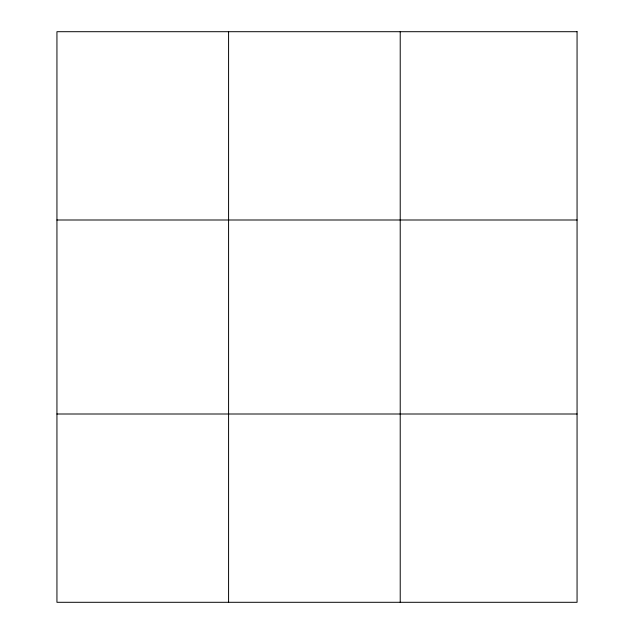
<?xml version="1.0" encoding="UTF-8"?>
<svg xmlns="http://www.w3.org/2000/svg" width="634" height="634" viewBox="0 0 634 634"><rect width="100%" height="100%" fill="white"/><g stroke="black" fill="none" stroke-linecap="round" stroke-linejoin="round"><path stroke-width="0.95" d="M228.581 31.7L228.581 602.3M400.22 31.7L400.22 602.3M56.941 219.998L577.059 219.998M56.941 414.002L577.059 414.002M577.059 31.7L577.059 602.3L56.941 602.3L56.941 31.7L577.059 31.7"/></g></svg>
